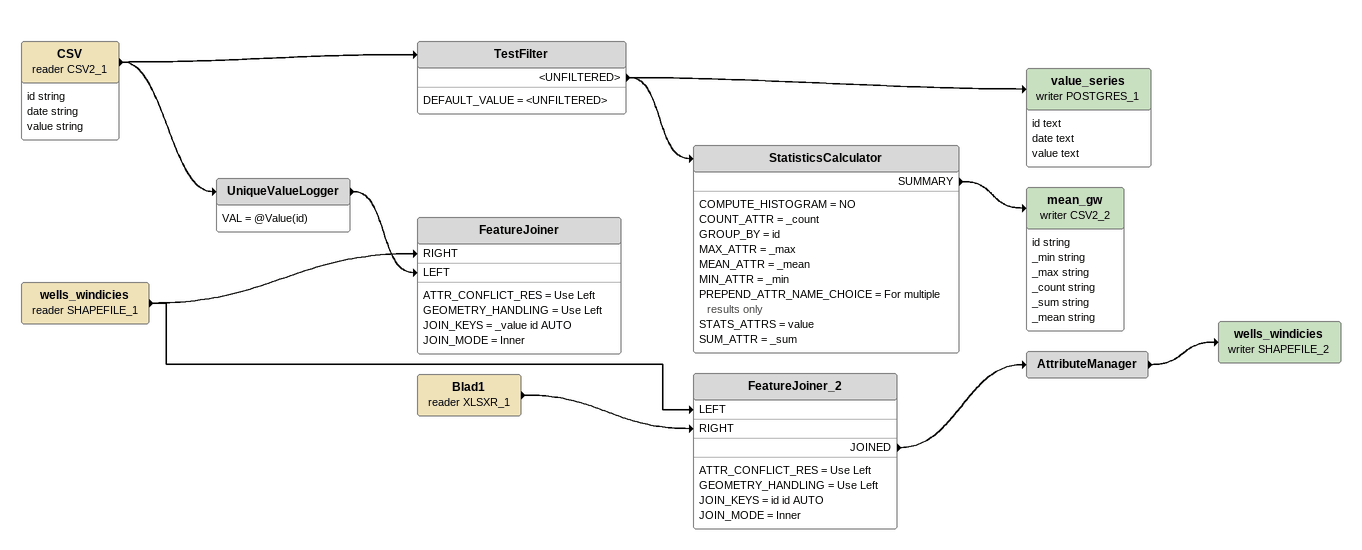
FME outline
CSV (reader CSV2_1)
    attributes: id string, date string, value string
    -> UniqueValueLogger
    -> TestFilter
TestFilter
    DEFAULT_VALUE = <UNFILTERED>
    <UNFILTERED> -> StatisticsCalculator
    <UNFILTERED> -> value_series (writer POSTGRES_1)
value_series (writer POSTGRES_1)
    attributes: id text, date text, value text
StatisticsCalculator
    COMPUTE_HISTOGRAM = NO
    COUNT_ATTR = _count
    GROUP_BY = id
    MAX_ATTR = _max
    MEAN_ATTR = _mean
    MIN_ATTR = _min
    PREPEND_ATTR_NAME_CHOICE = For multiple results only
    STATS_ATTRS = value
    SUM_ATTR = _sum
    SUMMARY -> mean_gw (writer CSV2_2)
mean_gw (writer CSV2_2)
    attributes: id string, _min string, _max string, _count string, _sum string, _mean string
UniqueValueLogger
    VAL = @Value(id)
    -> FeatureJoiner [LEFT]
wells_windicies (reader SHAPEFILE_1)
    -> FeatureJoiner [RIGHT]
    -> FeatureJoiner_2 [LEFT]
FeatureJoiner
    ATTR_CONFLICT_RES = Use Left
    GEOMETRY_HANDLING = Use Left
    JOIN_KEYS = _value id AUTO
    JOIN_MODE = Inner
Blad1 (reader XLSXR_1)
    -> FeatureJoiner_2 [RIGHT]
FeatureJoiner_2
    ATTR_CONFLICT_RES = Use Left
    GEOMETRY_HANDLING = Use Left
    JOIN_KEYS = id id AUTO
    JOIN_MODE = Inner
    JOINED -> AttributeManager
AttributeManager
    -> wells_windicies (writer SHAPEFILE_2)
wells_windicies (writer SHAPEFILE_2)
